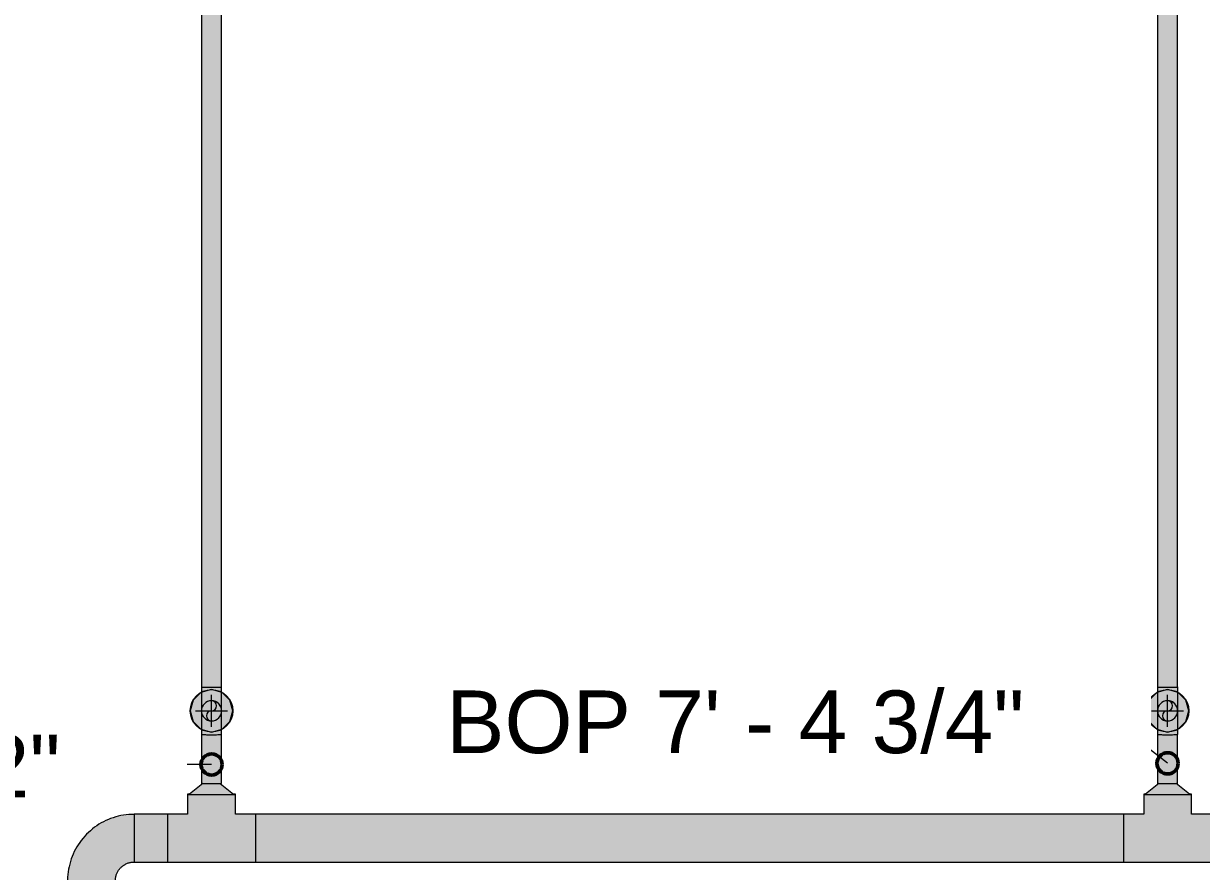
# Model space of a CAD drawing. Header units: inches. Extents: x -3385 to 41, y 7 to 1342.
# Drawn here: x -503.7 to -392.8, y 620.6 to 700.5 of the extents above; entities that cross this region are included whole.
import ezdxf

# ---------------------------------------------------------------- set-up
doc = ezdxf.new("R2010")
doc.units = ezdxf.units.IN
doc.header["$MEASUREMENT"] = 0
for name, color, linetype, lineweight in [('A-ANNO-NOTE', 131, 'Continuous', 9), ('G-ANNO-DIMS', 111, 'Continuous', 9), ('P-PIPE', 3, 'Continuous', 9), ('P-PIPE-CNTR', 3, 'Continuous', 9)]:
    doc.layers.add(name, color=color, linetype=linetype, lineweight=lineweight)
doc.styles.add('Arial', font='arial.ttf', dxfattribs={"height": 5.901198})

# ---------------------------------------------------------------- blocks, each defined once
blk = doc.blocks.new('Elbow - Welded - Generic - Standard-1265730-LOWER PARKING')
at = {"layer": 'P-PIPE'}
blk.add_hatch(color=256, dxfattribs=at).paths.add_polyline_path([(-497.31, 619.72), (-495.06, 619.73), (-494.82, 620.61), (-494.17, 621.26), (-493.29, 621.49), (-493.29, 622.38), (-493.29, 625.99), (-494.91, 625.78), (-496.42, 625.15), (-497.72, 624.16), (-498.72, 622.86), (-499.34, 621.35), (-499.55, 619.73), (-497.84, 619.72)], flags=0)
at = {"layer": 'P-PIPE', "flags": 128}
for points in [[(-495.71, 625.51), (-495.94, 625.41), (-496.16, 625.3), (-496.38, 625.18), (-496.6, 625.05), (-496.81, 624.91), (-497.01, 624.77), (-497.21, 624.62), (-497.4, 624.45), (-497.59, 624.29), (-497.77, 624.11), (-497.94, 623.93), (-498.1, 623.74), (-498.26, 623.54), (-498.41, 623.34), (-498.55, 623.13), (-498.68, 622.92), (-498.8, 622.7), (-498.92, 622.48), (-499.02, 622.25), (-499.12, 622.02), (-499.21, 621.79), (-499.28, 621.55), (-499.35, 621.31), (-499.41, 621.06), (-499.46, 620.82), (-499.5, 620.57), (-499.53, 620.32), (-499.55, 620.07), (-499.55, 619.82), (-499.56, 619.73)], [(-493.29, 625.99), (-493.54, 625.99), (-493.79, 625.97), (-494.04, 625.95), (-494.29, 625.91), (-494.53, 625.87), (-494.78, 625.81), (-495.02, 625.75), (-495.26, 625.67), (-495.5, 625.59), (-495.71, 625.51)], [(-495.06, 619.73), (-495.05, 619.8), (-495.05, 619.87), (-495.04, 619.94), (-495.03, 620.01), (-495.02, 620.08), (-495, 620.15), (-494.99, 620.22), (-494.97, 620.28), (-494.94, 620.35), (-494.92, 620.41), (-494.89, 620.48), (-494.86, 620.54), (-494.82, 620.6), (-494.79, 620.67), (-494.75, 620.72), (-494.71, 620.78), (-494.66, 620.84), (-494.62, 620.89), (-494.57, 620.94), (-494.52, 620.99), (-494.47, 621.04), (-494.41, 621.09), (-494.36, 621.13), (-494.3, 621.17), (-494.24, 621.21), (-494.18, 621.25), (-494.12, 621.28), (-494.06, 621.32), (-493.99, 621.35), (-493.97, 621.36)], [(-493.97, 621.36), (-493.9, 621.38), (-493.84, 621.41), (-493.77, 621.43), (-493.7, 621.44), (-493.63, 621.46), (-493.56, 621.47), (-493.49, 621.48), (-493.42, 621.49), (-493.35, 621.49), (-493.29, 621.49)]]:
    blk.add_lwpolyline(points, dxfattribs=at)
at = {"layer": 'P-PIPE'}
for centre, major_axis, ratio, start_param, end_param in [((-493.29, 623.74), (0, 2.25), 0.002775, 0.00116, 0.131483), ((-493.29, 623.74), (0, 2.25), 0.002775, 0.262959, 0.523242), ((-493.29, 623.74), (0, 2.25), 0.002775, 0.524759, 0.785208), ((-493.29, 623.74), (0, 2.25), 0.002775, 1.048358, 1.308941), ((-493.29, 623.74), (0, 2.25), 0.002775, 1.310157, 1.570783), ((-493.29, 623.74), (0, 2.25), 0.002775, 0.786558, 1.047088), ((-493.29, 623.74), (0, 2.25), 0.002775, 1.571956, 1.832622), ((-493.29, 623.74), (0, 2.25), 0.002775, 1.833756, 2.094464), ((-493.29, 623.74), (0, 2.25), 0.002775, 2.095555, 2.356317), ((-493.29, 623.74), (0, 2.25), 0.002775, 2.357355, 2.618198), ((-493.29, 623.74), (0, 2.25), 0.002775, 2.619154, 2.880166), ((-493.29, 623.74), (0, 2.25), 0.002775, 2.880953, 3.141593), ((-497.31, 619.73), (2.25, 0), 0.00116, 3.141593, 3.400617), ((-497.31, 619.73), (2.25, 0), 0.00116, 3.532896, 3.662416), ((-497.31, 619.73), (2.25, 0), 0.00116, 3.664705, 3.924216), ((-497.31, 619.73), (2.25, 0), 0.00116, 3.926698, 4.186015), ((-497.31, 619.73), (2.25, 0), 0.00116, 4.188625, 4.447815), ((-497.31, 619.73), (2.25, 0), 0.00116, 4.450526, 4.709614), ((-497.31, 619.73), (2.25, 0), 0.00116, 4.71242, 4.971413), ((-497.31, 619.73), (2.25, 0), 0.00116, 4.974321, 5.233213), ((-497.31, 619.73), (2.25, 0), 0.00116, 5.236247, 5.495012), ((-497.31, 619.73), (2.25, 0), 0.00116, 5.498237, 5.756812), ((-497.31, 619.73), (2.25, 0), 0.00116, 5.889091, 6.018611), ((-497.31, 619.73), (2.25, 0), 0.00116, 6.15089, 6.28041)]:
    blk.add_ellipse(centre, major_axis=major_axis, ratio=ratio, start_param=start_param, end_param=end_param, dxfattribs=at)

msp = doc.modelspace()

# ---------------------------------------------------------------- hatches: boundary and pattern name
at = {"layer": 'A-ANNO-NOTE'}
h = msp.add_hatch(color=256, dxfattribs=at)
edge = h.paths.add_edge_path(flags=0)
edge.add_arc((-486, 635.743), 2, 0, 360)
for points in [[(-486, 633.743), (-485, 634.011), (-484.268, 634.743), (-484, 635.743), (-484.268, 636.743), (-485, 637.475), (-486, 637.743), (-487, 637.475), (-487.732, 636.743), (-488, 635.743), (-487.732, 634.743), (-487, 634.011)], [(-396, 633.743), (-395, 634.011), (-394.268, 634.743), (-394, 635.743), (-394.268, 636.743), (-395, 637.475), (-396, 637.743), (-397, 637.475), (-397.732, 636.743), (-398, 635.743), (-397.732, 634.743), (-397, 634.011)]]:
    msp.add_hatch(color=256, dxfattribs=at).paths.add_polyline_path(points, flags=0)
h = msp.add_hatch(color=256, dxfattribs=at)
edge = h.paths.add_edge_path(flags=0)
edge.add_arc((-396, 635.743), 2, 0, 360)
at = {"layer": 'P-PIPE'}
h = msp.add_hatch(color=256, dxfattribs=at)
h.paths.add_polyline_path([(-486.672, 637.985), (-486.672, 637.986), (-486.672, 645.196)], flags=0)
h.paths.add_polyline_path([(-485.999, 637.984), (-485.999, 777.496), (-486.949, 777.499), (-486.949, 637.988), (-486.473, 637.985), (-486.245, 637.984)], flags=0)
for points in [[(-485.999, 637.984), (-485.049, 637.988), (-485.049, 777.5), (-485.524, 777.496), (-485.999, 777.496), (-485.999, 645.196)], [(-395.999, 637.984), (-395.049, 637.988), (-395.049, 777.5), (-395.524, 777.497), (-395.999, 777.496), (-395.999, 645.196)], [(-486, 634.793), (-485.754, 634.825), (-485.525, 634.92), (-485.328, 635.071), (-485.177, 635.268), (-485.082, 635.497), (-485.05, 635.743), (-485.082, 635.989), (-485.177, 636.218), (-485.328, 636.415), (-485.525, 636.566), (-485.754, 636.66), (-486, 636.693), (-486.246, 636.66), (-486.475, 636.566), (-486.672, 636.415), (-486.823, 636.218), (-486.918, 635.989), (-486.95, 635.743), (-486.918, 635.497), (-486.823, 635.268), (-486.672, 635.071), (-486.475, 634.92), (-486.246, 634.825)], [(-485.753, 634.825), (-485.753, 634.825), (-485.524, 634.92), (-485.326, 635.073), (-485.175, 635.271), (-485.081, 635.5), (-485.05, 635.755), (-485.082, 635.994), (-485.18, 636.225), (-485.328, 636.417), (-485.531, 636.57), (-485.759, 636.663), (-486.013, 636.693), (-486.25, 636.66), (-486.479, 636.564), (-486.674, 636.413), (-486.824, 636.216), (-486.918, 635.988), (-486.916, 635.993), (-486.823, 636.218), (-486.664, 636.421), (-486.475, 636.566), (-486.232, 636.662), (-486, 636.693), (-485.74, 636.654), (-485.525, 636.566), (-485.319, 636.403), (-485.177, 636.218), (-485.082, 635.989), (-485.05, 635.739), (-485.085, 635.491), (-485.177, 635.268), (-485.328, 635.071), (-485.525, 634.92), (-485.753, 634.826)], [(-396, 634.793), (-395.754, 634.825), (-395.525, 634.92), (-395.328, 635.071), (-395.177, 635.268), (-395.082, 635.497), (-395.05, 635.743), (-395.082, 635.989), (-395.177, 636.218), (-395.328, 636.415), (-395.525, 636.566), (-395.754, 636.66), (-396, 636.693), (-396.246, 636.66), (-396.475, 636.566), (-396.672, 636.415), (-396.823, 636.218), (-396.918, 635.989), (-396.95, 635.743), (-396.918, 635.497), (-396.823, 635.268), (-396.672, 635.071), (-396.475, 634.92), (-396.246, 634.825)], [(-395.525, 634.92), (-395.524, 634.921), (-395.326, 635.073), (-395.175, 635.271), (-395.08, 635.5), (-395.05, 635.757), (-395.082, 635.994), (-395.181, 636.226), (-395.328, 636.418), (-395.532, 636.571), (-395.759, 636.663), (-396.015, 636.693), (-396.25, 636.66), (-396.48, 636.564), (-396.674, 636.413), (-396.824, 636.216), (-396.918, 635.988), (-396.916, 635.993), (-396.823, 636.218), (-396.663, 636.421), (-396.475, 636.566), (-396.23, 636.663), (-396, 636.693), (-395.737, 636.654), (-395.525, 636.566), (-395.318, 636.401), (-395.177, 636.218), (-395.082, 635.989), (-395.051, 635.739), (-395.085, 635.491), (-395.177, 635.268), (-395.328, 635.071), (-395.524, 634.921)], [(-485.999, 628.904), (-485.999, 633.496), (-486.949, 633.499), (-486.949, 628.908), (-486.474, 628.904), (-486.245, 628.904)], [(-485.999, 628.904), (-485.049, 628.908), (-485.049, 633.5), (-485.524, 633.496), (-485.999, 633.496), (-485.999, 631.451)], [(-395.999, 628.904), (-395.999, 633.496), (-396.949, 633.499), (-396.949, 628.908), (-396.474, 628.904), (-396.245, 628.904)], [(-395.999, 628.904), (-395.049, 628.908), (-395.049, 633.5), (-395.524, 633.497), (-395.999, 633.496), (-395.999, 631.451)], [(-485.546, 627.868), (-483.937, 627.877), (-485.187, 628.906), (-486.822, 628.899), (-488.062, 627.877), (-486.877, 627.869), (-485.702, 627.868)], [(-395.546, 627.868), (-393.937, 627.877), (-395.187, 628.906), (-396.822, 628.899), (-398.062, 627.877), (-396.877, 627.869), (-395.702, 627.868)], [(-486.006, 623.733), (-483.749, 625.993), (-483.749, 627.877), (-484.413, 627.87), (-487.951, 627.872), (-488.249, 627.877), (-488.249, 625.993), (-487.922, 625.657), (-486.309, 624.037)], [(-396.005, 623.733), (-393.749, 625.993), (-393.749, 627.877), (-394.413, 627.87), (-397.951, 627.872), (-398.249, 627.877), (-398.249, 625.993), (-397.922, 625.657), (-396.308, 624.037)], [(-490.133, 621.493), (-481.865, 621.493), (-481.87, 622.145), (-481.866, 625.993), (-483.749, 625.993), (-485.423, 624.316), (-486.006, 623.733), (-488.249, 625.993), (-490.133, 625.993), (-490.138, 625.093), (-490.133, 621.494)], [(-400.139, 623.743), (-400.135, 625.993), (-481.865, 625.992), (-481.87, 625.093), (-481.871, 623.743), (-401.034, 623.743)], [(-392.296, 621.493), (-391.865, 621.493), (-391.87, 622.145), (-391.865, 625.993), (-393.749, 625.993), (-395.423, 624.316), (-396.005, 623.733), (-398.249, 625.993), (-400.133, 625.993), (-400.138, 625.093), (-400.133, 621.493)], [(-490.136, 621.493), (-490.133, 621.493), (-490.138, 622.152), (-490.139, 623.743), (-493.296, 623.74), (-493.29, 621.493)], [(-401.034, 621.493), (-400.133, 621.493), (-400.137, 622.152), (-400.139, 623.743), (-481.872, 623.743), (-481.865, 621.493), (-409.771, 621.493)]]:
    msp.add_hatch(color=256, dxfattribs=at).paths.add_polyline_path(points, flags=0)
h = msp.add_hatch(color=256, dxfattribs=at)
h.paths.add_polyline_path([(-396.671, 637.985), (-396.671, 637.986), (-396.671, 645.196)], flags=0)
h.paths.add_polyline_path([(-395.999, 637.984), (-395.999, 777.496), (-396.949, 777.499), (-396.949, 637.988), (-396.472, 637.985), (-396.245, 637.984)], flags=0)
h = msp.add_hatch(color=256, dxfattribs=at)
h.paths.add_polyline_path([(-486.95, 635.744), (-486.918, 635.99), (-486.787, 636.276), (-486.654, 636.433), (-486.442, 636.581), (-486.242, 636.663), (-485.999, 636.695), (-486, 637.984), (-486.95, 637.988), (-486.95, 635.91)], flags=0)
h.paths.add_polyline_path([(-485.999, 633.496), (-486.002, 634.793), (-486.253, 634.827), (-486.501, 634.94), (-486.673, 635.072), (-486.841, 635.313), (-486.878, 635.382), (-486.932, 635.561), (-486.95, 635.743), (-486.95, 633.5), (-486.474, 633.496), (-486.245, 633.496)], flags=0)
h = msp.add_hatch(color=256, dxfattribs=at)
h.paths.add_polyline_path([(-485.048, 635.744), (-485.048, 637.988), (-485.524, 637.985), (-485.999, 637.984), (-485.985, 636.693), (-485.745, 636.66), (-485.523, 636.567), (-485.325, 636.413), (-485.159, 636.177), (-485.12, 636.105), (-485.066, 635.926), (-485.05, 635.759)], flags=0)
h.paths.add_polyline_path([(-485.999, 633.496), (-485.048, 633.5), (-485.05, 635.728), (-485.082, 635.494), (-485.212, 635.211), (-485.345, 635.054), (-485.538, 634.915), (-485.754, 634.825), (-485.999, 634.793), (-485.999, 634.683)], flags=0)
h = msp.add_hatch(color=256, dxfattribs=at)
h.paths.add_polyline_path([(-395.999, 633.496), (-396.004, 634.793), (-396.293, 634.845), (-396.52, 634.954), (-396.673, 635.073), (-396.842, 635.315), (-396.878, 635.382), (-396.932, 635.561), (-396.95, 635.742), (-396.95, 633.5), (-396.474, 633.497), (-396.245, 633.496)], flags=0)
h.paths.add_polyline_path([(-396.95, 635.744), (-396.918, 635.99), (-396.787, 636.277), (-396.654, 636.434), (-396.441, 636.581), (-396.245, 636.663), (-395.999, 636.695), (-395.999, 637.984), (-396.95, 637.988), (-396.95, 635.911)], flags=0)
h = msp.add_hatch(color=256, dxfattribs=at)
h.paths.add_polyline_path([(-395.048, 635.744), (-395.048, 637.988), (-395.524, 637.985), (-395.999, 637.984), (-395.999, 636.695), (-395.745, 636.66), (-395.522, 636.567), (-395.324, 636.413), (-395.158, 636.178), (-395.12, 636.106), (-395.066, 635.927), (-395.05, 635.761)], flags=0)
h.paths.add_polyline_path([(-395.999, 633.496), (-395.048, 633.5), (-395.05, 635.727), (-395.082, 635.494), (-395.212, 635.211), (-395.345, 635.054), (-395.561, 634.905), (-395.754, 634.825), (-395.999, 634.793), (-395.999, 634.684)], flags=0)
h = msp.add_hatch(color=256, dxfattribs=at)
h.paths.add_polyline_path([(-490.138, 625.334), (-490.135, 625.993), (-493.29, 625.992), (-493.294, 625.334)], flags=0)
h.paths.add_polyline_path([(-490.139, 624.868), (-490.139, 625.334), (-493.294, 625.334), (-493.295, 624.868)], flags=0)
h.paths.add_polyline_path([(-493.296, 623.743), (-490.139, 623.743), (-490.139, 624.868), (-493.295, 624.868), (-493.296, 624.037)], flags=0)

# ---------------------------------------------------------------- linework, layer by layer
at = {"layer": 'A-ANNO-NOTE'}
for p, q in [((-486, 637.743), (-487, 637.475)), ((-485, 637.475), (-486, 637.743)), ((-396, 637.743), (-397, 637.475)), ((-395, 637.475), (-396, 637.743)), ((-487.732, 636.743), (-488, 635.743)), ((-487, 637.475), (-487.732, 636.743)), ((-484.268, 636.743), (-485, 637.475)), ((-484, 635.743), (-484.268, 636.743)), ((-397.732, 636.743), (-398, 635.743)), ((-397, 637.475), (-397.732, 636.743)), ((-394.268, 636.743), (-395, 637.475)), ((-394, 635.743), (-394.268, 636.743)), ((-488, 635.743), (-487.732, 634.743)), ((-484.268, 634.743), (-484, 635.743)), ((-398, 635.743), (-397.732, 634.743)), ((-394.268, 634.743), (-394, 635.743)), ((-487.732, 634.743), (-487, 634.011)), ((-485, 634.011), (-484.268, 634.743)), ((-397.732, 634.743), (-397, 634.011)), ((-395, 634.011), (-394.268, 634.743)), ((-487, 634.011), (-486, 633.743)), ((-486, 633.743), (-485, 634.011)), ((-397, 634.011), (-396, 633.743)), ((-396, 633.743), (-395, 634.011))]:
    msp.add_line(p, q, dxfattribs=at)
for centre in [(-486, 635.743), (-396, 635.743)]:
    msp.add_circle(centre, 2, dxfattribs=at)
at = {"layer": 'G-ANNO-DIMS'}
for p, q in [((-401.211, 634.854), (-408.361, 634.854)), ((-395.999, 630.798), (-401.211, 634.854)), ((-494.076, 630.687), (-499.092, 630.687)), ((-485.999, 630.687), (-494.076, 630.687))]:
    msp.add_line(p, q, dxfattribs=at)
at = {"layer": 'G-ANNO-DIMS', "lineweight": 50}
for centre in [(-485.999, 630.687), (-395.999, 630.798)]:
    msp.add_circle(centre, 1, dxfattribs=at)
at = {"layer": 'P-PIPE'}
for p, q in [((-486.949, 777.5), (-486.949, 637.988)), ((-485.049, 637.988), (-485.049, 777.5)), ((-396.949, 777.5), (-396.949, 637.988)), ((-395.049, 637.988), (-395.049, 777.5)), ((-486.95, 637.988), (-486.95, 633.5)), ((-485.048, 633.5), (-485.048, 637.988)), ((-396.95, 637.988), (-396.95, 633.5)), ((-395.048, 633.5), (-395.048, 637.988)), ((-486.949, 633.5), (-486.949, 628.908)), ((-485.049, 628.908), (-485.049, 633.5)), ((-396.949, 633.5), (-396.949, 628.908)), ((-395.049, 628.908), (-395.049, 633.5)), ((-486.812, 628.908), (-488.062, 627.877)), ((-485.187, 628.908), (-483.937, 627.877)), ((-396.812, 628.908), (-398.062, 627.877)), ((-393.937, 627.877), (-395.187, 628.908)), ((-488.249, 627.877), (-488.249, 625.993)), ((-483.749, 625.993), (-483.749, 627.877)), ((-398.249, 627.877), (-398.249, 625.993)), ((-393.749, 625.993), (-393.749, 627.877)), ((-490.133, 625.993), (-493.29, 625.993)), ((-488.249, 625.993), (-490.133, 625.993)), ((-481.865, 625.993), (-483.749, 625.993)), ((-400.133, 625.993), (-481.865, 625.993)), ((-398.249, 625.993), (-400.133, 625.993)), ((-391.865, 625.993), (-393.749, 625.993)), ((-493.29, 621.493), (-490.133, 621.493)), ((-490.133, 621.493), (-481.865, 621.493)), ((-481.865, 621.493), (-400.133, 621.493)), ((-400.133, 621.493), (-391.865, 621.493))]:
    msp.add_line(p, q, dxfattribs=at)
for centre, radius, start, end in [((-486, 635.743), 0.95, 0, 180), ((-486, 636.218), 0.475, 270, 90), ((-485.999, 635.744), 0.951, 30, 75), ((-396, 635.743), 0.95, 0, 180), ((-395.999, 635.744), 0.951, 90, 105), ((-396, 636.218), 0.475, 270, 90), ((-395.999, 635.744), 0.951, 15, 90), ((-486, 635.743), 0.95, 180, 0), ((-486, 635.268), 0.475, 90, 270), ((-396, 635.743), 0.95, 180, 0), ((-396, 635.268), 0.475, 90, 270)]:
    msp.add_arc(centre, radius, start, end, dxfattribs=at)
for centre, major_axis, ratio, start_param, end_param in [((-485.999, 637.988), (0.951, 0), 0.0041666, 3.1415927, 3.403392), ((-485.999, 637.988), (0.951, 0), 0.0041666, 3.4054884, 3.6651914), ((-485.999, 637.988), (0.951, 0), 0.0041666, 3.6663729, 3.9269908), ((-485.999, 637.988), (0.95, 0), 0.0041666, 3.6651914, 3.9260253), ((-485.999, 637.988), (0.951, 0), 0.0041666, 3.9277311, 4.1887902), ((-485.999, 637.988), (0.95, 0), 0.0041666, 3.9269908, 4.1882663), ((-485.999, 637.988), (0.951, 0), 0.0041666, 4.1892397, 4.4505896), ((-485.999, 637.988), (0.95, 0), 0.0041666, 4.1887902, 4.4503567), ((-485.999, 637.988), (0.951, 0), 0.0041666, 4.4508064, 4.712389), ((-485.999, 637.988), (0.95, 0), 0.0041666, 4.4505896, 4.712389), ((-485.999, 637.988), (0.951, 0), 0.0041666, 4.712389, 4.9739716), ((-485.999, 637.988), (0.95, 0), 0.0041666, 4.712389, 4.9741884), ((-485.999, 637.988), (0.951, 0), 0.0041666, 4.9741884, 5.2355383), ((-485.999, 637.988), (0.95, 0), 0.0041666, 4.9744212, 5.2359878), ((-485.999, 637.988), (0.951, 0), 0.0041666, 5.2359878, 5.4970469), ((-485.999, 637.988), (0.95, 0), 0.0041666, 5.2365116, 5.4977871), ((-485.999, 637.988), (0.951, 0), 0.0041666, 5.4977871, 5.758405), ((-485.999, 637.988), (0.95, 0), 0.0041666, 5.4987526, 5.7595865), ((-485.999, 637.988), (0.951, 0), 0.0041666, 5.7595865, 6.0192896), ((-485.999, 637.988), (0.951, 0), 0.0041666, 6.0213859, 6.2831853), ((-395.999, 637.988), (0.951, 0), 0.0041666, 3.1415927, 3.403392), ((-395.999, 637.988), (0.951, 0), 0.0041666, 3.4054884, 3.6651914), ((-395.999, 637.988), (0.951, 0), 0.0041666, 3.6663729, 3.9269908), ((-395.999, 637.988), (0.95, 0), 0.0041666, 3.6651914, 3.9260253), ((-395.999, 637.988), (0.951, 0), 0.0041666, 3.9277311, 4.1887902), ((-395.999, 637.988), (0.95, 0), 0.0041666, 3.9269908, 4.1882663), ((-395.999, 637.988), (0.951, 0), 0.0041666, 4.1892397, 4.4505896), ((-395.999, 637.988), (0.95, 0), 0.0041666, 4.1887902, 4.4503567), ((-395.999, 637.988), (0.951, 0), 0.0041666, 4.4508064, 4.712389), ((-395.999, 637.988), (0.95, 0), 0.0041666, 4.4505896, 4.712389), ((-395.999, 637.988), (0.951, 0), 0.0041666, 4.712389, 4.9739716), ((-395.999, 637.988), (0.95, 0), 0.0041666, 4.712389, 4.9741884), ((-395.999, 637.988), (0.951, 0), 0.0041666, 4.9741884, 5.2355383), ((-395.999, 637.988), (0.95, 0), 0.0041666, 4.9744212, 5.2359878), ((-395.999, 637.988), (0.951, 0), 0.0041666, 5.2359878, 5.4970469), ((-395.999, 637.988), (0.95, 0), 0.0041666, 5.2365116, 5.4977871), ((-395.999, 637.988), (0.951, 0), 0.0041666, 5.4977871, 5.758405), ((-395.999, 637.988), (0.95, 0), 0.0041666, 5.4987526, 5.7595865), ((-395.999, 637.988), (0.951, 0), 0.0041666, 5.7595865, 6.0192896), ((-395.999, 637.988), (0.951, 0), 0.0041666, 6.0213859, 6.2831853), ((-485.999, 633.5), (0.951, 0), 0.0041666, 3.1415927, 4.712389), ((-485.999, 633.5), (0.95, 0), 0.0041666, 3.6651914, 3.9260253), ((-485.999, 633.5), (0.95, 0), 0.0041666, 3.9269908, 4.1882663), ((-485.999, 633.5), (0.95, 0), 0.0041666, 4.1887902, 4.4503567), ((-485.999, 633.5), (0.95, 0), 0.0041666, 4.4505896, 4.712389), ((-485.999, 633.5), (0.951, 0), 0.0041666, 4.712389, 6.2831853), ((-485.999, 633.5), (0.95, 0), 0.0041666, 4.712389, 4.9741884), ((-485.999, 633.5), (0.95, 0), 0.0041666, 4.9744212, 5.2359878), ((-485.999, 633.5), (0.95, 0), 0.0041666, 5.2365116, 5.4977871), ((-485.999, 633.5), (0.95, 0), 0.0041666, 5.4987526, 5.7595865), ((-395.999, 633.5), (0.951, 0), 0.0041666, 3.1415927, 4.712389), ((-395.999, 633.5), (0.95, 0), 0.0041666, 3.6651914, 3.9260253), ((-395.999, 633.5), (0.95, 0), 0.0041666, 3.9269908, 4.1882663), ((-395.999, 633.5), (0.95, 0), 0.0041666, 4.1887902, 4.4503567), ((-395.999, 633.5), (0.95, 0), 0.0041666, 4.4505896, 4.712389), ((-395.999, 633.5), (0.951, 0), 0.0041666, 4.712389, 6.2831853), ((-395.999, 633.5), (0.95, 0), 0.0041666, 4.712389, 4.9741884), ((-395.999, 633.5), (0.95, 0), 0.0041666, 4.9744212, 5.2359878), ((-395.999, 633.5), (0.95, 0), 0.0041666, 5.2365116, 5.4977871), ((-395.999, 633.5), (0.95, 0), 0.0041666, 5.4987526, 5.7595865), ((-485.999, 628.908), (0.95, 0), 0.0041666, 3.1415927, 4.712389), ((-485.999, 628.908), (0.95, 0), 0.0041666, 4.712389, 6.2831853), ((-395.999, 628.908), (0.95, 0), 0.0041666, 3.1415927, 4.712389), ((-395.999, 628.908), (0.95, 0), 0.0041666, 4.712389, 6.2831853), ((-485.999, 627.877), (-2.25, 0), 0.0041666, 6.2804103, 9.422003), ((-485.999, 627.877), (2.25, 0), 0.0041666, 2.7456646, 3.1388177), ((-485.999, 627.877), (2.25, 0), 0.0041666, 0, 0.3960088), ((-395.999, 627.877), (-2.25, 0), 0.0041666, 6.2804103, 9.422003), ((-395.999, 627.877), (2.25, 0), 0.0041666, 2.7456645, 3.1388177), ((-395.999, 627.877), (2.25, 0), 0.0041666, 0, 0.3960089), ((-493.29, 623.743), (0, 2.25), 0.002775, 0.5245552, 0.7853982), ((-493.29, 623.743), (0, 2.25), 0.002775, 0.2625879, 0.5235988), ((-493.29, 623.743), (0, 2.25), 0.002775, 0.1314764, 0.2617994), ((-490.133, 623.743), (0, 2.25), 0.002775, 0.659174, 0.7853982), ((-490.133, 623.743), (0, 2.25), 0.002775, 0.5277654, 0.6565937), ((-490.133, 623.743), (0, 2.25), 0.002775, 0.265966, 0.3947943), ((-490.133, 623.743), (0, 2.25), 0.002775, 0.3947705, 0.5235988), ((-490.133, 623.743), (0, 2.25), 0.002775, 0.1329711, 0.2617994), ((-490.133, 623.743), (0, 2.25), 0.002775, 0.0041666, 0.1329949), ((-481.865, 623.743), (0, 2.25), 0.002775, 0.6591741, 0.7853982), ((-481.865, 623.743), (0, 2.25), 0.002775, 0.3947705, 0.5235988), ((-481.865, 623.743), (0, 2.25), 0.002775, 0.5277654, 0.6565937), ((-481.865, 623.743), (0, 2.25), 0.002775, 0.265966, 0.3947943), ((-481.865, 623.743), (0, 2.25), 0.002775, 0.1329711, 0.2617994), ((-481.865, 623.743), (0, 2.25), 0.002775, 0.0041666, 0.1329949), ((-400.133, 623.743), (0, 2.25), 0.002775, 0.5277654, 0.6565937), ((-400.133, 623.743), (0, 2.25), 0.002775, 0.659174, 0.7853982), ((-400.133, 623.743), (0, 2.25), 0.002775, 0.3947705, 0.5235988), ((-400.133, 623.743), (0, 2.25), 0.002775, 0.1329711, 0.2617994), ((-400.133, 623.743), (0, 2.25), 0.002775, 0.265966, 0.3947943), ((-400.133, 623.743), (0, 2.25), 0.002775, 0.0041666, 0.1329949), ((-493.29, 623.743), (0, 2.25), 0.002775, 1.0482884, 1.3089969), ((-493.29, 623.743), (0, 2.25), 0.002775, 1.3101305, 1.5707963), ((-493.29, 623.743), (0, 2.25), 0.002775, 0.7864356, 1.0471976), ((-490.133, 623.743), (0, 2.25), 0.002775, 0.7891302, 1.0471976), ((-490.133, 623.743), (0, 2.25), 0.002775, 0.7895648, 1.0468119), ((-490.133, 623.743), (0, 2.25), 0.002775, 1.0513642, 1.3087999), ((-490.133, 623.743), (0, 2.25), 0.002775, 1.0511191, 1.3089969), ((-490.133, 623.743), (0, 2.25), 0.002775, 1.3131636, 1.5707506), ((-490.133, 623.743), (0, 2.25), 0.002775, 1.3130702, 1.5707963), ((-481.865, 623.743), (0, 2.25), 0.002775, 1.3130702, 1.5707963), ((-481.865, 623.743), (0, 2.25), 0.002775, 1.3131636, 1.5707506), ((-481.865, 623.743), (0, 2.25), 0.002775, 0.7891302, 1.0471976), ((-481.865, 623.743), (0, 2.25), 0.002775, 0.7895648, 1.0468119), ((-481.865, 623.743), (0, 2.25), 0.002775, 1.0511191, 1.3089969), ((-481.865, 623.743), (0, 2.25), 0.002775, 1.0513642, 1.3087999), ((-400.133, 623.743), (0, 2.25), 0.002775, 1.0513642, 1.3087999), ((-400.133, 623.743), (0, 2.25), 0.002775, 1.0511191, 1.3089969), ((-400.133, 623.743), (0, 2.25), 0.002775, 1.3131636, 1.5707506), ((-400.133, 623.743), (0, 2.25), 0.002775, 1.3130702, 1.5707963), ((-400.133, 623.743), (0, 2.25), 0.002775, 0.7891302, 1.0471976), ((-400.133, 623.743), (0, 2.25), 0.002775, 0.7895648, 1.0468119), ((-493.29, 623.743), (0, 2.25), 0.002775, 1.5719697, 1.8325957), ((-490.133, 623.743), (0, 2.25), 0.002775, 1.574963, 1.8326914), ((-490.133, 623.743), (0, 2.25), 0.002775, 1.5750109, 1.8325957), ((-481.865, 623.743), (0, 2.25), 0.002775, 1.5750109, 1.8325957), ((-481.865, 623.743), (0, 2.25), 0.002775, 1.574963, 1.8326914), ((-400.133, 623.743), (0, 2.25), 0.002775, 1.574963, 1.8326914), ((-400.133, 623.743), (0, 2.25), 0.002775, 1.5750109, 1.8325957), ((-493.29, 623.743), (0, 2.25), 0.002775, 1.8338118, 2.0943951), ((-493.29, 623.743), (0, 2.25), 0.002775, 2.0956646, 2.3561945), ((-493.29, 623.743), (0, 2.25), 0.002775, 2.357545, 2.6179939), ((-490.133, 623.743), (0, 2.25), 0.002775, 1.8367623, 2.0946428), ((-490.133, 623.743), (0, 2.25), 0.002775, 1.836962, 2.0943951), ((-490.133, 623.743), (0, 2.25), 0.002775, 2.0985617, 2.3566326), ((-490.133, 623.743), (0, 2.25), 0.002775, 2.0989509, 2.3561945), ((-490.133, 623.743), (0, 2.25), 0.002775, 2.3603611, 2.4891894), ((-481.865, 623.743), (0, 2.25), 0.002775, 1.836962, 2.0943951), ((-481.865, 623.743), (0, 2.25), 0.002775, 1.8367623, 2.0946428), ((-481.865, 623.743), (0, 2.25), 0.002775, 2.0985617, 2.3566326), ((-481.865, 623.743), (0, 2.25), 0.002775, 2.0989509, 2.3561945), ((-481.865, 623.743), (0, 2.25), 0.002775, 2.3603611, 2.4891894), ((-400.133, 623.743), (0, 2.25), 0.002775, 1.8367623, 2.0946428), ((-400.133, 623.743), (0, 2.25), 0.002775, 1.836962, 2.0943951), ((-400.133, 623.743), (0, 2.25), 0.002775, 2.0985617, 2.3566326), ((-400.133, 623.743), (0, 2.25), 0.002775, 2.0989509, 2.3561945), ((-400.133, 623.743), (0, 2.25), 0.002775, 2.3603611, 2.4891894), ((-493.29, 623.743), (0, 2.25), 0.002775, 2.6195123, 2.8797933), ((-493.29, 623.743), (0, 2.25), 0.002775, 3.0112697, 3.1415927), ((-490.133, 623.743), (0, 2.25), 0.002775, 2.4891656, 2.6179939), ((-490.133, 623.743), (0, 2.25), 0.002775, 2.6221605, 2.7509888), ((-490.133, 623.743), (0, 2.25), 0.002775, 2.750965, 2.8797933), ((-490.133, 623.743), (0, 2.25), 0.002775, 2.8839599, 3.1415927), ((-490.133, 623.743), (0, 2.25), 0.002775, 3.0127644, 3.1415927), ((-481.865, 623.743), (0, 2.25), 0.002775, 2.4891656, 2.6179939), ((-481.865, 623.743), (0, 2.25), 0.002775, 2.6221605, 2.7509888), ((-481.865, 623.743), (0, 2.25), 0.002775, 2.750965, 2.8797933), ((-481.865, 623.743), (0, 2.25), 0.002775, 2.8839599, 3.1415927), ((-481.865, 623.743), (0, 2.25), 0.002775, 3.0127644, 3.1415927), ((-400.133, 623.743), (0, 2.25), 0.002775, 2.4891656, 2.6179939), ((-400.133, 623.743), (0, 2.25), 0.002775, 2.6221605, 2.7509888), ((-400.133, 623.743), (0, 2.25), 0.002775, 2.750965, 2.8797933), ((-400.133, 623.743), (0, 2.25), 0.002775, 2.8839599, 3.1415927), ((-400.133, 623.743), (0, 2.25), 0.002775, 3.0127644, 3.1415927)]:
    msp.add_ellipse(centre, major_axis=major_axis, ratio=ratio, start_param=start_param, end_param=end_param, dxfattribs=at)
at = {"layer": 'P-PIPE-CNTR'}
for p, q in [((-486, 634.243), (-486, 637.243)), ((-396, 634.243), (-396, 637.243)), ((-487.5, 635.743), (-484.5, 635.743)), ((-397.5, 635.743), (-394.5, 635.743))]:
    msp.add_line(p, q, dxfattribs=at)

# ---------------------------------------------------------------- block references
at = {"layer": 'P-PIPE'}
msp.add_blockref('Elbow - Welded - Generic - Standard-1265730-LOWER PARKING', (0, 0), dxfattribs=at)

# ---------------------------------------------------------------- next in the draw order: texts
at = {"layer": 'G-ANNO-DIMS', "char_height": 5.9012, "width": 64.872, "attachment_point": 1, "line_spacing_factor": 0.938532, "style": 'Arial', "bg_fill": 3, "box_fill_scale": 1.25, "bg_fill_color": 0, "bg_fill_transparency": 0}
for s, insert in [('BOP 7\' - 4 3/4"', (-463.921, 637.658)), ('BOP 7\' - 4 1/2"', (-554.652, 633.491))]:
    msp.add_mtext(s, dxfattribs=dict(at, insert=insert))

doc.saveas('drawing.dxf')
